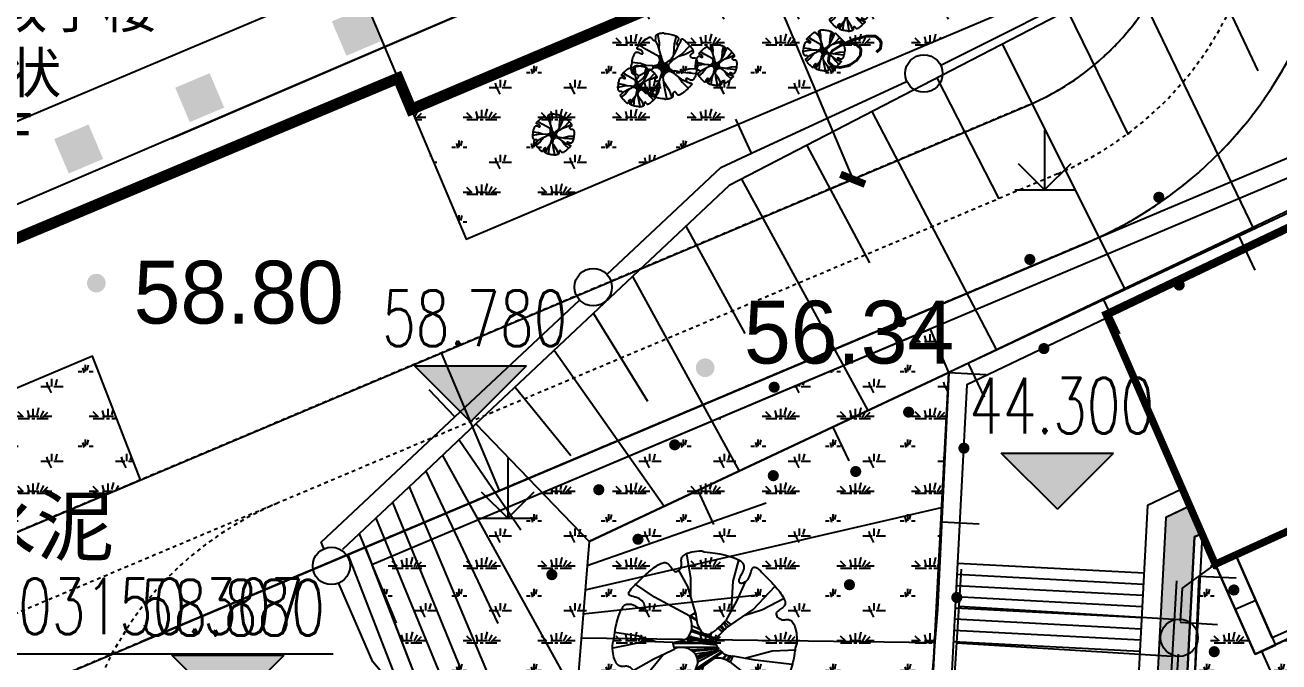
# Model space of a CAD drawing. Header units: metres. Extents: x 36500 to 80772748, y -35000 to 5806266.
# Drawn here: x 40386406.78 to 40386440.33, y 2903151.53 to 2903168.57 of the extents above; entities that cross this region are included whole.
import ezdxf
from ezdxf.enums import TextEntityAlignment as Align
from ezdxf.xclip import XClip

# ---------------------------------------------------------------- set-up
doc = ezdxf.new("R2010")
doc.units = ezdxf.units.M
doc.header["$LTSCALE"] = 10
doc.header["$XCLIPFRAME"] = 0
for name, pattern in [('2', [0]), ('236', [1.5, 1, -0.5]), ('243432', [0]), ('251', [1.5, 1, -0.5]), ('899400', [0]), ('AcadSymbolName', [0]), ('CENTERX2', [4, 2.5, -0.5, 0.5, -0.5]), ('DASH', [0.35, 0.25, -0.1])]:
    doc.linetypes.add(name, pattern=pattern)
for name, color, linetype in [('DIM_COOR', 3, 'Continuous'), ('DIM_ELEV', 3, 'Continuous'), ('dx', 252, 'Continuous'), ('PUB_DIM', 3, 'Continuous'), ('PUB_TEXT', 7, 'Continuous'), ('坐标', 7, 'Continuous'), ('总平面-场地', 40, 'Continuous'), ('总平面-建筑轮廓线', 4, 'Continuous'), ('总平面-消防登高面', 2, 'Continuous'), ('总平面-绿化', 3, 'Continuous'), ('总平面-道路', 2, 'Continuous'), ('总平面-道路中心线', 1, 'CENTERX2'), ('文字标注', 7, 'Continuous')]:
    doc.layers.add(name, color=color, linetype=linetype)
doc.styles.add('_TCH_DIM', font='SIMPLEX', dxfattribs={"bigfont": 'GBCBIG'})
doc.styles.add('_TCH_DIM_T3', font='SIMPLEX', dxfattribs={"width": 0.705882, "bigfont": 'GBCBIG'})
doc.styles.add('DMZD', font='')
doc.styles.add('JTXD', font='')
doc.styles.add('宋体', font='')
doc.styles.get('DMZD').set_extended_font_data('方正中等线简体')
doc.styles.get('JTXD').set_extended_font_data('SimSun')
doc.styles.get('宋体').set_extended_font_data('SimSun')
doc.dimstyles.new('_TCH_ARCH_MM_M&&1', dxfattribs={"dimtxt": 1.4875, "dimasz": 0.5, "dimexe": 1.25, "dimexo": 1.5, "dimgap": 0.63125, "dimtad": 1, "dimdec": 0, "dimzin": 0, "dimdsep": 46, "dimtxsty": '_TCH_DIM_T3', "dimblk": 'ARCHTICK', "dimcen": 0.09, "dimclrt": 7, "dimazin": 2, "dimtfac": 1, "dimtdec": 0, "dimtix": 1, "dimtmove": 2, "dimatfit": 3, "dimfxl": 0, "dimtolj": 1, "dimtzin": 0, "dimarcsym": 0})
pattern_1 = [(0, (0.6, 0.04), (2, 2), [0.3, -0.06, 0.08, -0.06, 0.3, -1.2]), (0, (0.5, 0.1), (2, 2), [0.2, -0.15, 0.3, -0.15, 0.2, -1]), (0, (1.2, 0.9), (2, 2), [0.25, -0.1, 0.25, -1.4]), (0, (0.2, 1.3), (2, 2), [0.1, -0.2, 0.1, -1.6]), (90, (0.4, 1.3), (-2, 2), [0.18, -1.82]), (90, (1, 0.1), (-2, 2), [0.2, -1.8]), (90, (1.5, 0.9), (-2, 2), [0.2, -1.8]), (45, (1.26, 0.08), (2e-16, 2.00000000004), [0.2, -2.628427124]), (135, (0.74, 0.08), (-2.00000000004, 2e-16), [0.2, -2.628427124]), (63.43494882, (1.2, 0.09), (1.02e-10, 2), [0.2, -4.272135954]), (75.96375653, (1.1, 0.1), (7.24e-11, 1.9999999997004), [0.2, -8.046211252]), (75.96375653, (1.6, 0.9), (7.24e-11, 1.9999999997004), [0.16, -8.086211252]), (75.96375653, (0.44, 1.3), (7.24e-11, 1.9999999997004), [0.14, -8.106211252]), (104.03624347, (0.9, 0.1), (-7.24e-11, 1.9999999997004), [0.2, -8.046211252]), (104.03624347, (1.4, 0.9), (-7.24e-11, 1.9999999997004), [0.16, -8.086211252]), (104.03624347, (0.36, 1.3), (-7.24e-11, 1.9999999997004), [0.14, -8.106211252]), (116.5650512, (0.8, 0.09), (-8e-10, 2), [0.2, -4.2721335954])]

# ---------------------------------------------------------------- blocks, each defined once
blk = doc.blocks.new('954200')
at = {"color": 0, "linetype": 'Continuous', "lineweight": -3, "flags": 128}
for points in [[(0, 1.6), (0, 0), (0.707, 0.707)], [(-0.707, 0.707), (0, 0)], [(-0.8, 0), (0.8, 0)]]:
    blk.add_lwpolyline(points, dxfattribs=at)
blk = doc.blocks.new('6452110')
at = {"linetype": '2'}
h = blk.add_hatch(color=0, dxfattribs=at)
edge = h.paths.add_edge_path(flags=0)
edge.add_arc((0, 0.85), 0.15, 0, 360)
blk = doc.blocks.new('6452120')
at = {"color": 0, "linetype": 'Continuous', "flags": 128}
blk.add_lwpolyline([(0, 0), (0, 1)], dxfattribs=at)
blk = doc.blocks.new('2382010')
at = {"linetype": '2'}
blk.add_hatch(color=0, dxfattribs=at).paths.add_polyline_path([(-0.5, -0.5), (0.5, -0.5), (0.5, 0.5), (-0.5, 0.5)])
blk = doc.blocks.new('gc200')
at = {"linetype": '2'}
h = blk.add_hatch(color=0, dxfattribs=at)
edge = h.paths.add_edge_path(flags=0)
edge.add_arc((0, 0), 0.25, 0, 360)
blk = doc.blocks.new('地形1')
at = {"layer": 'dx', "linetype": '899400'}
h = blk.add_hatch(color=252, dxfattribs=at)
edge = h.paths.add_edge_path(flags=0)
edge.add_arc((40386437.119, 2903163.963), 0.15, 0, 360)
h = blk.add_hatch(color=252, dxfattribs=at)
edge = h.paths.add_edge_path(flags=0)
edge.add_arc((40386433.667, 2903162.299), 0.15, 0, 360)
at = {"layer": 'dx', "linetype": '2'}
h = blk.add_hatch(color=252, dxfattribs=at)
edge = h.paths.add_edge_path(flags=0)
edge.add_arc((40386437.664, 2903161.615), 0.15, 0, 360)
at = {"layer": 'dx', "linetype": '899400'}
h = blk.add_hatch(color=252, dxfattribs=at)
edge = h.paths.add_edge_path(flags=0)
edge.add_arc((40386430.215, 2903160.635), 0.15, 0, 360)
at = {"layer": 'dx', "linetype": '2'}
h = blk.add_hatch(color=252, dxfattribs=at)
edge = h.paths.add_edge_path(flags=0)
edge.add_arc((40386434.044, 2903159.914), 0.15, 0, 360)
at = {"layer": 'dx', "linetype": '899400'}
h = blk.add_hatch(color=252, dxfattribs=at)
edge = h.paths.add_edge_path(flags=0)
edge.add_arc((40386426.826, 2903158.881), 0.15, 0, 360)
at = {"layer": 'dx', "linetype": '2'}
h = blk.add_hatch(color=252, dxfattribs=at)
edge = h.paths.add_edge_path(flags=0)
edge.add_arc((40386430.423, 2903158.213), 0.15, 0, 360)
at = {"layer": 'dx', "linetype": '899400'}
h = blk.add_hatch(color=252, dxfattribs=at)
edge = h.paths.add_edge_path(flags=0)
edge.add_arc((40386424.164, 2903157.338), 0.15, 0, 360)
at = {"layer": 'dx', "linetype": '2'}
h = blk.add_hatch(color=252, dxfattribs=at)
edge = h.paths.add_edge_path(flags=0)
edge.add_arc((40386431.903, 2903157.249), 0.15, 0, 360)
h = blk.add_hatch(color=252, dxfattribs=at)
edge = h.paths.add_edge_path(flags=0)
edge.add_arc((40386426.803, 2903156.513), 0.15, 0, 360)
at = {"layer": 'dx', "linetype": '899400'}
h = blk.add_hatch(color=252, dxfattribs=at)
edge = h.paths.add_edge_path(flags=0)
edge.add_arc((40386429.008, 2903156.625), 0.15, 0, 360)
h = blk.add_hatch(color=252, dxfattribs=at)
edge = h.paths.add_edge_path(flags=0)
edge.add_arc((40386422.133, 2903156.137), 0.15, 0, 360)
at = {"layer": 'dx', "linetype": '2'}
h = blk.add_hatch(color=252, dxfattribs=at)
edge = h.paths.add_edge_path(flags=0)
edge.add_arc((40386423.182, 2903154.812), 0.15, 0, 360)
at = {"layer": 'dx', "linetype": '899400'}
h = blk.add_hatch(color=252, dxfattribs=at)
edge = h.paths.add_edge_path(flags=0)
edge.add_arc((40386420.878, 2903153.864), 0.15, 0, 360)
h = blk.add_hatch(color=252, dxfattribs=at)
edge = h.paths.add_edge_path(flags=0)
edge.add_arc((40386428.84, 2903153.595), 0.15, 0, 360)
at = {"layer": 'dx', "linetype": '2'}
h = blk.add_hatch(color=252, dxfattribs=at)
edge = h.paths.add_edge_path(flags=0)
edge.add_arc((40386431.713, 2903153.254), 0.15, 0, 360)
h = blk.add_hatch(color=252, dxfattribs=at)
edge = h.paths.add_edge_path(flags=0)
edge.add_arc((40386438.601, 2903151.803), 0.15, 0, 360)
at = {"layer": 'dx', "color": 252, "linetype": 'Continuous', "lineweight": -3, "flags": 128}
for points in [[(40386444.48, 2903178.686), (40386445.878, 2903176.011), (40386450.065, 2903167.993), (40386421.876, 2903154.751)], [(40386440.015, 2903171.35), (40386438.569, 2903170.989), (40386425.623, 2903164.277), (40386423.037, 2903161.843), (40386420.45, 2903159.408), (40386418.844, 2903157.896), (40386417.493, 2903156.625), (40386415.277, 2903154.539)], [(40386438.15, 2903170.772), (40386439.764, 2903167.342)], [(40386431.289, 2903167.493), (40386435.822, 2903169.785)], [(40386436.407, 2903169.868), (40386439.657, 2903163.104)], [(40386434.665, 2903168.965), (40386436.301, 2903165.63)], [(40386416.413, 2903167.986), (40386385.124, 2903154.582)], [(40386417.117, 2903166.316), (40386416.413, 2903167.986)], [(40386432.923, 2903168.062), (40386436.216, 2903161.487)], [(40386416.765, 2903167.151), (40386385.369, 2903153.967)], [(40386426.221, 2903165.141), (40386430.37, 2903167.061)], [(40386431.181, 2903167.159), (40386432.838, 2903163.919)], [(40386429.438, 2903166.255), (40386432.775, 2903159.87)], [(40386426.221, 2903165.141), (40386425.801, 2903166.048)], [(40386427.696, 2903165.352), (40386429.375, 2903162.207)], [(40386422.354, 2903161.905), (40386425.399, 2903164.76), (40386426.221, 2903165.141)], [(40386425.954, 2903164.449), (40386429.334, 2903158.254)], [(40386424.466, 2903163.188), (40386426.039, 2903160.317)], [(40386439.262, 2903162.918), (40386439.687, 2903162.013)], [(40386423.037, 2903161.843), (40386425.893, 2903156.637)], [(40386418.279, 2903158.083), (40386421.613, 2903161.21)], [(40386435.641, 2903161.217), (40386436.066, 2903160.312)], [(40386421.988, 2903160.856), (40386423.438, 2903158.511)], [(40386420.94, 2903159.869), (40386423.884, 2903155.694)], [(40386432.021, 2903159.516), (40386432.446, 2903158.611)], [(40386421.876, 2903154.751), (40386431.498, 2903159.271)], [(40386431.498, 2903159.271), (40386431.197, 2903152.928), (40386430.644, 2903146.272), (40386430.469, 2903141.745), (40386430.169, 2903133.997)], [(40386431.498, 2903159.271), (40386432.497, 2903159.223)], [(40386419.892, 2903158.883), (40386421.386, 2903157.052)], [(40386418.279, 2903158.083), (40386417.595, 2903158.812)], [(40386414.779, 2903154.565), (40386414.707, 2903154.733), (40386418.279, 2903158.083)], [(40386418.844, 2903157.896), (40386421.876, 2903154.751)], [(40386428.4, 2903157.815), (40386428.826, 2903156.91)], [(40386418.398, 2903157.476), (40386420.052, 2903155.068)], [(40386417.952, 2903157.057), (40386421.535, 2903150.569)], [(40386417.506, 2903156.637), (40386419.435, 2903152.557)], [(40386417.06, 2903156.217), (40386421.193, 2903146.387)], [(40386424.78, 2903156.115), (40386425.205, 2903155.21)], [(40386416.615, 2903155.798), (40386418.441, 2903151.325)], [(40386421.771, 2903153.46), (40386431.308, 2903155.66)], [(40386421.823, 2903154.106), (40386426.613, 2903155.785)], [(40386416.169, 2903155.378), (40386418.986, 2903148.514)], [(40386431.309, 2903155.275), (40386432.308, 2903155.228)], [(40386415.723, 2903154.958), (40386416.714, 2903152.567)], [(40386421.876, 2903154.751), (40386421.139, 2903145.72)], [(40386438.628, 2903154.142), (40386437.747, 2903153.503), (40386437.692, 2903152.616)], [(40386438.628, 2903154.142), (40386439.177, 2903154.385)], [(40386438.628, 2903154.142), (40386439.695, 2903151.735)], [(40386439.177, 2903154.385), (40386440.243, 2903151.979)], [(40386431.827, 2903154.007), (40386430.559, 2903134.107)], [(40386416.086, 2903151.533), (40386415.181, 2903153.632)], [(40386437.591, 2903153.697), (40386436.439, 2903133.957)], [(40386421.718, 2903152.815), (40386426.466, 2903153.335)], [(40386431.764, 2903153.022), (40386437.531, 2903152.67)], [(40386439.695, 2903151.735), (40386441.739, 2903152.692)], [(40386421.665, 2903152.17), (40386431.119, 2903152.05)], [(40386431.702, 2903152.038), (40386437.474, 2903151.685)], [(40386439.695, 2903151.735), (40386440.243, 2903151.979)], [(40386442.104, 2903146.825), (40386439.874, 2903151.821)], [(40386417.628, 2903149.681), (40386417.351, 2903150.033), (40386416.086, 2903151.533)], [(40386437.637, 2903151.739), (40386437.364, 2903147.354)]]:
    blk.add_lwpolyline(points, dxfattribs=at)
blk.add_lwpolyline([(40386430.968, 2903174.223), (40386431.706, 2903172.476), (40386417.117, 2903166.316), (40386416.412, 2903167.986)], close=True, dxfattribs=at)
at = {"layer": 'dx', "color": 252, "linetype": '236', "lineweight": -3, "flags": 128}
blk.add_lwpolyline([(40386384.265, 2903156.587), (40386385.124, 2903154.582), (40386416.413, 2903167.986)], dxfattribs=at)
at = {"layer": 'dx', "color": 252, "linetype": '251', "lineweight": -3, "flags": 128}
blk.add_lwpolyline([(40386446.034, 2903165.756), (40386435.708, 2903160.833), (40386438.628, 2903154.142), (40386449.151, 2903158.933)], close=True, dxfattribs=at)
at = {"layer": 'dx', "color": 252, "linetype": '243432', "lineweight": -3, "flags": 128}
for points in [[(40386438.628, 2903154.142), (40386439.177, 2903154.385)], [(40386439.161, 2903152.939), (40386439.71, 2903153.182)]]:
    blk.add_lwpolyline(points, dxfattribs=at)
at = {"layer": 'dx', "color": 252, "linetype": 'AcadSymbolName', "lineweight": -3, "flags": 128}
for points in [[(40386438.188, 2903153.822), (40386437.909, 2903147.361), (40386437.823, 2903145.667), (40386437.888, 2903143.456), (40386437.672, 2903137.356), (40386437.446, 2903133.835), (40386437.134, 2903126.005)], [(40386438.188, 2903153.822), (40386439.187, 2903153.779)]]:
    blk.add_lwpolyline(points, dxfattribs=at)
at = {"layer": 'dx', "color": 252, "linetype": 'Continuous', "lineweight": -3}
blk.add_polyline3d([(40386413.325, 2903176.942, 0), (40386415.753, 2903171.292, 0), (40386420.564, 2903173.359, 0), (40386429.663, 2903177.269, 0), (40386430.968, 2903174.223, 0), (40386416.412, 2903167.986, 0), (40386415.634, 2903169.829, 0), (40386384.265, 2903156.587, 0), (40386381.583, 2903163.136, 0)], close=True, dxfattribs=at)
for centre in [(40386430.831, 2903167.274), (40386421.984, 2903161.558), (40386414.98, 2903154.099), (40386437.665, 2903152.177)]:
    blk.add_circle(centre, 0.5, dxfattribs=at)
at = {"layer": 'dx', "color": 252}
for name, p, rotation in [('2382010', (40386415.646, 2903168.404), 23.02549153736556), ('2382010', (40386411.455, 2903166.628), 22.97651900197772), ('2382010', (40386408.216, 2903165.254), 22.97651900197772), ('6452110', (40386438.628, 2903154.142), 215.9778488550594), ('6452120', (40386437.69, 2903152.593), 266.4314453207177)]:
    blk.add_blockref(name, p, dxfattribs=dict(at, rotation=rotation))
for name, p in [('954200', (40386434.064, 2903164.162)), ('gc200', (40386408.689, 2903161.665)), ('gc200', (40386424.98, 2903159.401)), ('954200', (40386419.697, 2903155.377))]:
    blk.add_blockref(name, p, dxfattribs=at)
at = {"layer": 'dx', "color": 252, "style": 'DMZD'}
for s, p in [('58.80', (40386409.689, 2903162.263)), ('56.34', (40386426.02, 2903161.194))]:
    blk.add_text(s, height=1.68, dxfattribs=at).set_placement(p, align=Align.TOP_LEFT)
at = {"layer": 'dx', "color": 252, "style": 'JTXD'}
blk.add_text('水泥', height=1.54, dxfattribs=at).set_placement((40386407.078, 2903155.175), align=Align.MIDDLE_CENTER)
blk = doc.blocks.new('_ArchTick')
at = {"color": 0, "linetype": 'ByBlock', "const_width": 0.4}
blk.add_lwpolyline([(-0.5, -0.5), (0.5, 0.5)], dxfattribs=at)
blk = doc.blocks.new('*D283')
at = {"layer": 'Defpoints', "color": 0, "linetype": 'Continuous', "transparency": 16777216}
for p in [(40386424.412, 2903169.396), (40386428.929, 2903164.445), (40386426.869, 2903163.575)]:
    blk.add_point(p, dxfattribs=at)
at = {"layer": 'PUB_DIM', "color": 0, "linetype": 'Continuous', "lineweight": -2, "transparency": 16777216}
for p, q in [((40386425.794, 2903169.979), (40386427.623, 2903170.752)), ((40386426.472, 2903170.266), (40386428.929, 2903164.445)), ((40386428.251, 2903164.159), (40386430.08, 2903164.931))]:
    blk.add_line(p, q, dxfattribs=at)
at = {"layer": 'PUB_DIM', "color": 0, "linetype": 'Continuous', "lineweight": -2, "transparency": 16777216, "xscale": 0.5, "yscale": 0.5, "zscale": 0.5}
for p, rotation in [((40386426.472, 2903170.266), 112.8866386792027), ((40386428.929, 2903164.445), 292.8866386792026)]:
    blk.add_blockref('_ArchTick', p, dxfattribs=dict(at, rotation=rotation))
at = {"layer": 'PUB_DIM', "color": 7, "linetype": 'Continuous', "transparency": 16777216, "insert": (40386428.967, 2903167.89), "char_height": 1.4875, "attachment_point": 5, "rotation": 292.8866, "style": '_TCH_DIM_T3'}
blk.add_mtext('\\A1;6', dxfattribs=at)
blk = doc.blocks.new('$plan$00004033')
for p, q in [((-155, 727), (-199, 989)), ((315, 690), (381, 925)), ((-187, 629), (-289, 812)), ((-157, 522), (-155, 727)), ((-559, 513), (-780, 660)), ((-104, 339), (-187, 629)), ((298, 373), (315, 690)), ((452, 684), (356, 474)), ((540, 372), (784, 634)), ((-168, 301), (-559, 513)), ((356, 474), (234, 252)), ((643, 372), (879, 495)), ((-168, 301), (-104, 339)), ((-168, 301), (-168, 301)), ((-167, 299), (-90, 251)), ((-161, 305), (-91, 260)), ((-120, 330), (-101, 315)), ((-104, 339), (-87, 236)), ((290, 204), (540, 372)), ((448, 311), (643, 372)), ((-147, 152), (132, 49)), ((-143, 194), (-58, 156)), ((147, 164), (195, 123)), ((169, 183), (211, 139)), ((182, 195), (222, 149)), ((210, 224), (246, 171)), ((220, 236), (267, 188)), ((234, 250), (290, 206)), ((290, 206), (271, 191)), ((-656, 17), (-1026, -56)), ((-739, 77), (-1003, 116)), ((-546, 12), (-739, 77)), ((-355, 6), (-656, 17)), ((-355, 6), (-250, 29)), ((-338, -67), (-355, 6)), ((-354, 0), (134, 0)), ((-282, 22), (128, -21)), ((-208, 47), (125, -6)), ((-191, 61), (134, 0)), ((-177, 76), (123, 10)), ((-151, 133), (128, 40)), ((-461, -127), (-660, -373)), ((-567, -175), (-364, -79)), ((-364, -79), (-338, -67)), ((-344, -41), (140, -46)), ((-168, -71), (150, -58)), ((-140, -89), (159, -66)), ((-114, -331), (196, -105)), ((-108, -122), (172, -81)), ((-107, -313), (192, -102)), ((-98, -288), (187, -98)), ((-91, -151), (35, -101)), ((-85, -166), (78, -95)), ((-82, -179), (108, -90)), ((-79, -208), (158, -83)), ((198, -174), (238, -131)), ((209, -177), (247, -134)), ((447, -168), (753, -86)), ((753, -86), (1019, -76)), ((-800, -305), (-567, -175)), ((-115, -336), (-87, -259)), ((241, -190), (275, -142)), ((283, -213), (246, -193)), ((256, -198), (289, -144)), ((312, -145), (283, -213)), ((283, -213), (521, -399)), ((561, -192), (312, -145)), ((975, -241), (561, -192)), ((-660, -373), (-863, -533)), ((-115, -336), (-219, -619)), ((-41, -342), (-115, -336)), ((-9, -593), (-39, -340)), ((434, -330), (552, -497)), ((521, -399), (847, -550)), ((-180, -515), (-302, -679)), ((-22, -477), (150, -743)), ((552, -497), (742, -683)), ((-302, -679), (-413, -902)), ((-219, -619), (-261, -972)), ((72, -1002), (-9, -593)), ((150, -743), (236, -975))]:
    blk.add_line(p, q)
blk.add_lwpolyline([(259, -883), (259, -893), (260, -904), (261, -914), (262, -923), (261, -933), (259, -942), (255, -952), (249, -961), (242, -969), (233, -977), (223, -985), (210, -993), (195, -1000), (178, -1006), (160, -1012), (138, -1017), (115, -1021), (90, -1024), (62, -1027), (32, -1028), (4, -1015), (-59, -1009), (-117, -1002), (-169, -993), (-217, -983), (-259, -973), (-295, -961), (-327, -950), (-354, -939), (-376, -928), (-393, -918), (-407, -908), (-417, -898), (-424, -889), (-429, -880), (-432, -871), (-434, -862), (-435, -854), (-436, -845), (-435, -836), (-434, -827), (-432, -818), (-430, -809), (-426, -800), (-422, -790), (-418, -781), (-412, -771), (-407, -761), (-401, -751), (-396, -742), (-391, -732), (-387, -723), (-383, -714), (-381, -705), (-380, -697), (-380, -690), (-381, -684), (-384, -678), (-389, -674), (-395, -671), (-403, -669), (-413, -669), (-424, -671), (-435, -675), (-448, -681), (-460, -688), (-472, -699), (-483, -711), (-493, -726), (-501, -743), (-508, -762), (-513, -781), (-519, -800), (-524, -816), (-531, -831), (-538, -841), (-548, -847), (-559, -847), (-572, -842), (-587, -833), (-603, -820), (-620, -804), (-638, -787), (-657, -768), (-675, -749), (-693, -730), (-711, -712), (-729, -694), (-746, -675), (-763, -658), (-779, -640), (-795, -622), (-810, -605), (-824, -587), (-838, -570), (-850, -553), (-861, -536), (-871, -520), (-880, -504), (-887, -489), (-892, -476), (-896, -463), (-897, -451), (-897, -441), (-895, -431), (-892, -421), (-886, -412), (-879, -404), (-871, -396), (-860, -388), (-849, -380), (-837, -372), (-826, -364), (-816, -356), (-807, -347), (-800, -339), (-796, -329), (-796, -320), (-798, -310), (-803, -300), (-810, -290), (-819, -282), (-829, -274), (-840, -268), (-851, -263), (-862, -260), (-873, -259), (-883, -259), (-894, -260), (-904, -261), (-914, -262), (-924, -262), (-933, -261), (-943, -259), (-952, -255), (-961, -250), (-969, -243), (-978, -234), (-986, -223), (-993, -210), (-1000, -196), (-1006, -179), (-1012, -160), (-1017, -139), (-1021, -115), (-1024, -90), (-1027, -62), (-1028, -32), (-1023, -2), (-1010, 59), (-1002, 117), (-994, 169), (-984, 216), (-973, 258), (-962, 295), (-950, 327), (-939, 354), (-928, 376), (-918, 393), (-908, 406), (-899, 417), (-889, 424), (-880, 429), (-872, 432), (-863, 434), (-854, 435), (-845, 435), (-836, 435), (-827, 434), (-818, 432), (-809, 430), (-800, 426), (-790, 422), (-781, 417), (-771, 412), (-761, 407), (-752, 401), (-742, 396), (-733, 391), (-723, 386), (-714, 383), (-706, 381), (-698, 380), (-690, 380), (-684, 381), (-678, 384), (-674, 389), (-671, 395), (-669, 403), (-669, 412), (-671, 423), (-675, 435), (-681, 448), (-689, 460), (-699, 472), (-711, 483), (-726, 493), (-743, 501), (-762, 507), (-781, 513), (-800, 519), (-817, 524), (-831, 531), (-841, 538), (-847, 547), (-847, 559), (-842, 572), (-833, 587), (-820, 603), (-805, 620), (-787, 638), (-769, 656), (-749, 675), (-731, 693), (-712, 711), (-694, 729), (-676, 746), (-658, 763), (-640, 779), (-623, 795), (-605, 810), (-587, 824), (-570, 837), (-553, 850), (-536, 861), (-520, 871), (-504, 880), (-490, 887), (-476, 892), (-463, 895), (-452, 897), (-441, 897), (-431, 895), (-421, 891), (-413, 886), (-404, 879), (-396, 870), (-388, 860), (-380, 849), (-372, 837), (-364, 826), (-356, 815), (-348, 807), (-339, 800), (-330, 796), (-320, 795), (-310, 798), (-300, 803), (-290, 810), (-282, 819), (-274, 829), (-268, 840), (-263, 851), (-260, 862), (-259, 872), (-259, 883), (-260, 893), (-261, 904), (-262, 914), (-262, 923), (-261, 933), (-259, 942), (-255, 952), (-250, 961), (-243, 969), (-234, 977), (-223, 985), (-210, 993), (-196, 1000), (-179, 1006), (-160, 1012), (-139, 1017), (-116, 1021), (-90, 1024), (-62, 1027), (-32, 1028), (-5, 1015), (59, 1009), (116, 1002), (169, 993), (216, 983), (258, 973), (295, 961), (327, 950), (353, 939), (375, 928), (393, 918), (406, 908), (416, 898), (424, 889), (429, 880), (432, 871), (434, 862), (435, 854), (435, 845), (435, 836), (434, 827), (432, 818), (429, 809), (426, 800), (422, 790), (417, 781), (412, 771), (406, 761), (401, 751), (396, 742), (391, 732), (386, 723), (383, 714), (380, 705), (379, 697), (379, 690), (381, 684), (384, 678), (388, 674), (394, 671), (402, 669), (412, 669), (423, 671), (435, 675), (447, 681), (460, 688), (472, 699), (483, 711), (492, 726), (500, 743), (507, 762), (513, 781), (518, 800), (524, 816), (530, 831), (538, 841), (547, 847), (559, 847), (572, 842), (587, 833), (603, 820), (620, 804), (638, 787), (656, 768), (674, 749), (693, 730), (711, 712), (728, 694), (746, 675), (762, 658), (779, 640), (794, 622), (809, 605), (824, 587), (837, 570), (850, 553), (861, 536), (871, 520), (879, 504), (886, 489), (892, 476), (895, 463), (897, 451), (897, 441), (895, 431), (891, 421), (886, 412), (879, 404), (870, 396), (860, 388), (849, 380), (837, 372), (826, 364), (815, 356), (806, 347), (800, 339), (796, 329), (795, 320), (798, 310), (803, 300), (810, 290), (819, 282), (829, 274), (840, 268), (851, 263), (862, 260), (872, 259), (883, 259), (893, 260), (903, 261), (913, 262), (923, 262), (933, 261), (942, 259), (951, 255), (960, 250), (969, 243), (977, 234), (985, 223), (992, 210), (999, 196), (1006, 179), (1011, 160), (1016, 139), (1021, 115), (1024, 90), (1026, 62), (1028, 32), (1028, 0), (1009, -59), (1002, -117), (993, -169), (983, -216), (972, -258), (961, -295), (950, -327), (938, -354), (928, -376), (917, -393), (908, -406), (898, -417), (889, -424), (880, -429), (871, -432), (862, -434), (853, -435), (845, -435), (836, -435), (827, -434), (818, -432), (809, -430), (799, -426), (790, -422), (780, -417), (771, -412), (761, -407), (751, -401), (742, -396), (732, -391), (723, -386), (714, -383), (705, -381), (697, -380), (690, -380), (683, -381), (678, -384), (673, -389), (670, -395), (669, -403), (669, -412), (671, -423), (675, -435), (680, -448), (688, -460), (698, -472), (711, -483), (726, -493), (743, -501), (761, -507), (781, -513), (799, -519), (816, -524), (830, -531), (841, -538), (847, -547), (847, -559), (842, -572), (833, -587), (820, -603), (804, -620), (787, -638), (768, -656), (749, -675), (730, -693), (712, -711), (693, -729), (675, -746), (657, -763), (640, -779), (622, -795), (604, -810), (587, -824), (569, -837), (552, -850), (536, -861), (519, -871), (504, -880), (489, -887), (476, -892), (463, -895), (451, -897), (440, -897), (430, -895), (421, -891), (412, -886), (404, -879), (395, -870), (387, -860), (380, -849), (372, -837), (364, -826), (356, -815), (347, -807), (338, -800), (329, -796), (319, -795), (309, -798), (299, -803), (290, -810), (281, -819), (274, -829), (267, -840), (263, -851), (260, -862), (259, -872)], close=True)
for centre, radius, start, end in [((-454, 172), 314, 14.4178, 24.1148), ((-374, 193), 231, 336.9883, 14.4178), ((139, 273), 229, 189.3639, 219.0167), ((-285, 671), 666, 302.6981, 321.0769), ((722, -389), 735, 127.8129, 143.5558), ((-277, 152), 126, 282.5027, 336.9883), ((28, 183), 87.1, 219.0167, 302.6981), ((223, 10), 99.6, 157.6896, 229.9924), ((-257, -237), 189, 40.3701, 115.2365), ((-224, -209), 146, 340.023, 40.3701), ((306, 28), 173, 217.5776, 271.9347), ((153, -364), 195, 61.518, 173.4049)]:
    blk.add_arc(centre, radius, start, end)

msp = doc.modelspace()

# ---------------------------------------------------------------- hatches: boundary and pattern name
at = {"layer": 'DIM_ELEV', "linetype": 'Continuous'}
for points in [[(40386418.7, 2903157.956), (40386417.2, 2903159.456), (40386420.2, 2903159.456)], [(40386434.404, 2903155.619), (40386432.904, 2903157.119), (40386435.904, 2903157.119)], [(40386412.212, 2903150.209), (40386410.712, 2903151.709), (40386413.712, 2903151.709)]]:
    msp.add_hatch(color=256, dxfattribs=at).paths.add_polyline_path(points)
at = {"layer": '总平面-绿化'}
h = msp.add_hatch(dxfattribs=at)
h.set_pattern_fill('草坪或沼泽', color=256, scale=0.5)
h.set_pattern_definition(pattern_1)
edge = h.paths.add_edge_path()
edge.add_line((40386434.98, 2903174.684), (40386434.492, 2903175.785))
edge.add_line((40386434.492, 2903175.785), (40386432.252, 2903174.792))
edge.add_line((40386432.252, 2903174.792), (40386430.968, 2903174.223))
edge.add_line((40386430.968, 2903174.223), (40386431.706, 2903172.476))
edge.add_line((40386431.706, 2903172.476), (40386417.117, 2903166.316))
edge.add_line((40386417.117, 2903166.316), (40386418.583, 2903162.845))
edge.add_line((40386418.583, 2903162.845), (40386432.643, 2903168.78))
edge.add_arc((40386430.912, 2903172.88), 4.45, 292.8866, 383.9104)
h = msp.add_hatch(dxfattribs=at)
h.set_pattern_fill('草坪或沼泽', color=256, scale=0.5)
h.set_pattern_definition(pattern_1)
h.paths.add_polyline_path([(40386431.498, 2903159.271), (40386431.006, 2903160.437), (40386416.062, 2903154.129), (40386417.506, 2903150.397), (40386430.169, 2903133.997)])
h = msp.add_hatch(dxfattribs=at)
h.set_pattern_fill('草坪或沼泽', color=256, scale=0.5)
h.set_pattern_definition(pattern_1)
h.paths.add_polyline_path([(40386398.363, 2903155.395), (40386399.644, 2903152.083), (40386409.873, 2903156.401), (40386408.59, 2903159.712)])
h = msp.add_hatch(dxfattribs=at)
h.set_pattern_fill('草坪或沼泽', color=256, scale=0.5)
h.set_pattern_definition(pattern_1)
h.paths.add_polyline_path([(40386434.741, 2903122.337), (40386434.79, 2903122.262), (40386435.059, 2903122.495), (40386435.123, 2903122.544), (40386435.253, 2903122.636), (40386435.311, 2903122.675), (40386435.444, 2903122.758), (40386435.504, 2903122.793), (40386435.636, 2903122.864), (40386432.604, 2903104.999), (40386431.823, 2903105.139)])
h.paths.add_polyline_path([(40386438.277, 2903154.97), (40386437.948, 2903155.7), (40386437.303, 2903155.392), (40386435.935, 2903129.371), (40386435.554, 2903127.13), (40386435.668, 2903126.984), (40386435.819, 2903126.811), (40386435.978, 2903126.65), (40386436.239, 2903126.425), (40386436.734, 2903129.34), (40386438.076, 2903154.874)])
h = msp.add_hatch(dxfattribs=at)
h.set_pattern_fill('草坪或沼泽', color=256, scale=0.5)
h.set_pattern_definition(pattern_1)
h.paths.add_polyline_path([(40386438.628, 2903154.142), (40386438.348, 2903154.783), (40386438.27, 2903154.745), (40386437.748, 2903144.816), (40386437.847, 2903144.862), (40386446.266, 2903148.778), (40386443.947, 2903153.724), (40386439.695, 2903151.735)])

# ---------------------------------------------------------------- linework, layer by layer
at = {"const_width": 0.2}
msp.add_lwpolyline([(40386381.583, 2903163.136), (40386385.369, 2903153.967), (40386416.765, 2903167.151), (40386417.117, 2903166.316), (40386431.706, 2903172.476), (40386430.968, 2903174.223), (40386432.252, 2903174.792), (40386428.43, 2903183.414)], close=True, dxfattribs=at)
at = {"layer": 'DIM_COOR', "color": 3, "linetype": 'Continuous'}
msp.add_line((40386400.177, 2903151.747), (40386415.027, 2903151.747), dxfattribs=at)
at = {"layer": 'DIM_ELEV', "linetype": 'Continuous'}
for p, q in [((40386418.7, 2903157.956), (40386417.2, 2903159.456)), ((40386417.2, 2903159.456), (40386420.2, 2903159.456)), ((40386418.7, 2903157.956), (40386420.2, 2903159.456)), ((40386434.404, 2903155.619), (40386432.904, 2903157.119)), ((40386432.904, 2903157.119), (40386435.904, 2903157.119)), ((40386434.404, 2903155.619), (40386435.904, 2903157.119)), ((40386412.212, 2903150.209), (40386410.712, 2903151.709)), ((40386410.712, 2903151.709), (40386413.712, 2903151.709)), ((40386412.212, 2903150.209), (40386413.712, 2903151.709))]:
    msp.add_line(p, q, dxfattribs=at)
at = {"layer": 'PUB_DIM', "linetype": 'Continuous'}
msp.add_lwpolyline([(40386441.906, 2903167.867, 0, 0, 0), (40386438.191, 2903169.561, 0.33, 0, 0), (40386437.281, 2903169.976, 0, 0, 0)], format="xyseb", dxfattribs=at)
at = {"layer": '坐标', "linetype": 'Continuous'}
msp.add_line((40386417.117, 2903166.316), (40386418.583, 2903162.845), dxfattribs=at)
at = {"layer": '总平面-场地'}
for p, q in [((40386445.507, 2903167.101, 61.098), (40386409.89, 2903152.066, 61.098)), ((40386446.17, 2903166.839, 61.098), (40386416.062, 2903154.129, 61.098)), ((40386419.478, 2903156.114, 61.098), (40386417.922, 2903159.799, 61.098)), ((40386415.887, 2903154.581, 61.098), (40386417.506, 2903150.397, 61.098)), ((40386415.42, 2903154.401, 61.098), (40386417.066, 2903150.149, 61.098)), ((40386431.731, 2903154.176), (40386436.724, 2903153.914)), ((40386431.715, 2903153.877), (40386436.708, 2903153.614)), ((40386431.7, 2903153.577), (40386436.693, 2903153.314)), ((40386431.684, 2903153.277), (40386436.677, 2903153.015)), ((40386431.668, 2903152.978), (40386436.661, 2903152.715)), ((40386431.652, 2903152.678), (40386436.645, 2903152.416)), ((40386431.636, 2903152.379), (40386436.63, 2903152.116)), ((40386431.621, 2903152.079), (40386436.614, 2903151.816))]:
    msp.add_line(p, q, dxfattribs=at)
for points in [[(40386450.263, 2903168.221), (40386431.498, 2903159.271), (40386430.169, 2903133.997)], [(40386450.479, 2903167.77), (40386431.982, 2903158.947), (40386430.641, 2903133.438)], [(40386452.944, 2903160.66), (40386452.944, 2903160.66), (40386453.89, 2903158.253), (40386450.01, 2903156.622), (40386452.312, 2903151.59), (40386446.454, 2903148.865), (40386444.132, 2903153.941), (40386440.155, 2903152.178), (40386439.177, 2903154.385), (40386438.628, 2903154.142), (40386439.695, 2903151.735), (40386443.949, 2903153.725), (40386446.266, 2903148.778), (40386452.312, 2903151.59)], [(40386437.718, 2903156.144), (40386436.819, 2903155.715), (40386435.437, 2903129.426)], [(40386437.918, 2903155.685), (40386437.303, 2903155.392), (40386435.935, 2903129.371)], [(40386438.277, 2903154.97), (40386438.076, 2903154.874), (40386436.734, 2903129.34)], [(40386438.348, 2903154.783), (40386438.27, 2903154.745), (40386436.933, 2903129.318)]]:
    msp.add_lwpolyline(points, dxfattribs=at)
at = {"layer": '总平面-建筑轮廓线', "color": 8, "const_width": 0.3}
msp.add_lwpolyline([(40386381.583, 2903163.136), (40386385.369, 2903153.967), (40386416.765, 2903167.151), (40386417.117, 2903166.316), (40386431.706, 2903172.476), (40386430.968, 2903174.223), (40386432.252, 2903174.792), (40386428.43, 2903183.414)], close=True, dxfattribs=at)
at = {"layer": '总平面-建筑轮廓线', "color": 252, "const_width": 0.2}
msp.add_lwpolyline([(40386450.441, 2903167.857), (40386453.491, 2903160.909), (40386438.628, 2903154.142), (40386435.708, 2903160.833)], close=True, dxfattribs=at)
at = {"layer": '总平面-消防登高面', "linetype": 'DASH', "ltscale": 0.01, "elevation": 61.098}
msp.add_lwpolyline([(40386355.801, 2903222.546), (40386402.139, 2903239.555, -0.395152), (40386415.985, 2903233.687), (40386440.968, 2903177.339, -0.419457), (40386435.19, 2903162.746), (40386351.209, 2903127.295, 0.401802), (40386347.373, 2903118.4), (40386368.035, 2903062.982, 0.271446), (40386373.523, 2903058.51), (40386378.835, 2903057.687, -0.104054), (40386383.073, 2903056.087), (40386391.817, 2903050.502)], format="xyb", dxfattribs=at)
at = {"layer": '总平面-绿化'}
msp.add_lwpolyline([(40386434.98, 2903174.684), (40386434.492, 2903175.785), (40386432.252, 2903174.792), (40386430.968, 2903174.223), (40386431.706, 2903172.476), (40386417.117, 2903166.316), (40386418.583, 2903162.845), (40386432.643, 2903168.78, 0.419457)], format="xyb", close=True, dxfattribs=at)
for points in [[(40386431.498, 2903159.271), (40386431.006, 2903160.437), (40386416.062, 2903154.129), (40386417.506, 2903150.397), (40386430.169, 2903133.997), (40386431.498, 2903159.271)], [(40386438.277, 2903154.97), (40386437.948, 2903155.7), (40386437.303, 2903155.392), (40386435.935, 2903129.371), (40386435.554, 2903127.13), (40386435.668, 2903126.984), (40386435.819, 2903126.811), (40386435.978, 2903126.65), (40386436.239, 2903126.425), (40386436.734, 2903129.34), (40386438.076, 2903154.874)], [(40386438.628, 2903154.142), (40386438.348, 2903154.783), (40386438.27, 2903154.745), (40386437.748, 2903144.816), (40386437.847, 2903144.862), (40386446.266, 2903148.778), (40386443.947, 2903153.724), (40386439.695, 2903151.735)]]:
    msp.add_lwpolyline(points, close=True, dxfattribs=at)
at = {"layer": '总平面-绿化', "elevation": 61.098}
msp.add_lwpolyline([(40386398.363, 2903155.395), (40386399.644, 2903152.083), (40386409.873, 2903156.401), (40386408.59, 2903159.712)], close=True, dxfattribs=at)
at = {"layer": '总平面-道路', "elevation": 61.098}
for points in [[(40386391.817, 2903050.502), (40386383.073, 2903056.087, 0.104054), (40386378.835, 2903057.687), (40386373.523, 2903058.51, -0.271446), (40386368.035, 2903062.982), (40386347.373, 2903118.4, -0.401802), (40386351.209, 2903127.295), (40386435.19, 2903162.746, 0.419457), (40386440.968, 2903177.339), (40386435.442, 2903189.802)], [(40386418.583, 2903162.845), (40386432.643, 2903168.78, 0.419457), (40386434.98, 2903174.684), (40386434.492, 2903175.785)]]:
    msp.add_lwpolyline(points, format="xyb", dxfattribs=at)
at = {"layer": '总平面-道路'}
msp.add_lwpolyline([(40386347.529, 2903104.488), (40386347.766, 2903104.288, 0.771116), (40386348.241, 2903104.622), (40386343.625, 2903117.003, -0.401802), (40386349.654, 2903130.98), (40386433.634, 2903166.431, 0.419457), (40386437.311, 2903175.718), (40386431.773, 2903188.208)], format="xyb", dxfattribs=at)
at = {"layer": '总平面-道路中心线', "ltscale": 0.001, "elevation": 61.098}
for points in [[(40386433.608, 2903189.005), (40386439.139, 2903176.528, -0.419457), (40386434.412, 2903164.589), (40386350.431, 2903129.137, 0.401802), (40386345.499, 2903117.701), (40386366.161, 2903062.284, 0.271446), (40386373.217, 2903056.534), (40386378.529, 2903055.711, -0.104054), (40386381.996, 2903054.402), (40386390.741, 2903048.817)], [(40386437.311, 2903175.717, -0.419449), (40386433.634, 2903166.431), (40386349.654, 2903130.98, 0.401802), (40386343.625, 2903117.003), (40386364.287, 2903061.585, 0.271446), (40386372.91, 2903054.557), (40386378.223, 2903053.735, -0.104054), (40386380.919, 2903052.716), (40386389.664, 2903047.131)]]:
    msp.add_lwpolyline(points, format="xyb", dxfattribs=at)
at = {"layer": '总平面-道路中心线', "ltscale": 0.001}
msp.add_arc((40386417.026, 2903147.48, 61.098), 9, 112.8864, 201.1519, dxfattribs=at)

# ---------------------------------------------------------------- block references
at = {"linetype": 'Continuous'}
ref = msp.add_blockref('地形1', (0, 0), dxfattribs=at)
XClip(ref).set_block_clipping_path([(40386275.2385554314, 2902950.2978603072), (40386562.2385554314, 2903318.2978603072)])
at = {"layer": '总平面-绿化'}
for p, xscale, yscale, zscale in [((40386428.798, 2903168.957), 0.00054, 0.00054, 0.00054), ((40386423.888, 2903167.471), 0.0008640000000000001, 0.0008640000000000001, 0.0008640000000000001), ((40386428.159, 2903167.892), 0.00054, 0.00054, 0.00054), ((40386425.274, 2903167.502), 0.00054, 0.00054, 0.00054), ((40386423.202, 2903166.933), 0.00054, 0.00054, 0.00054), ((40386420.922, 2903165.643), 0.00054, 0.00054, 0.00054), ((40386424.969, 2903152.035), 0.0024, 0.0024, 0.0024)]:
    msp.add_blockref('$plan$00004033', p, dxfattribs=dict(at, xscale=xscale, yscale=yscale, zscale=zscale))

# ---------------------------------------------------------------- texts
at = {"layer": 'PUB_TEXT', "linetype": 'Continuous', "style": '_TCH_DIM', "width": 0.705882}
for s, p in [('58.780', (40386416.34, 2903159.981)), ('44.300', (40386432.044, 2903157.644)), ('X=2903150.307', (40386402.727, 2903152.272)), ('58.880', (40386409.852, 2903152.234))]:
    msp.add_text(s, height=1.4875, dxfattribs=at).set_placement(p)
at = {"layer": '文字标注', "linetype": 'Continuous', "style": '宋体'}
for s, p in [('新2号教学楼', (40386406.273, 2903169.061)), ('现状', (40386406.273, 2903167.312)), ('4F', (40386406.273, 2903165.675))]:
    msp.add_text(s, height=1.0838, dxfattribs=at).set_placement(p, align=Align.MIDDLE)

# ---------------------------------------------------------------- dimensions: what is measured, and where the dimension line sits
at = {"layer": 'PUB_DIM', "linetype": 'Continuous'}
dim = msp.add_aligned_dim(p1=(40386424.412, 2903169.396), p2=(40386426.869, 2903163.575), distance=2.236, dimstyle='_TCH_ARCH_MM_M&&1', dxfattribs=at)
dim.commit()
dim.dimension.update_dxf_attribs({"geometry": '*D283', "text_midpoint": (40386428.967, 2903167.89)})

doc.saveas('drawing.dxf')
